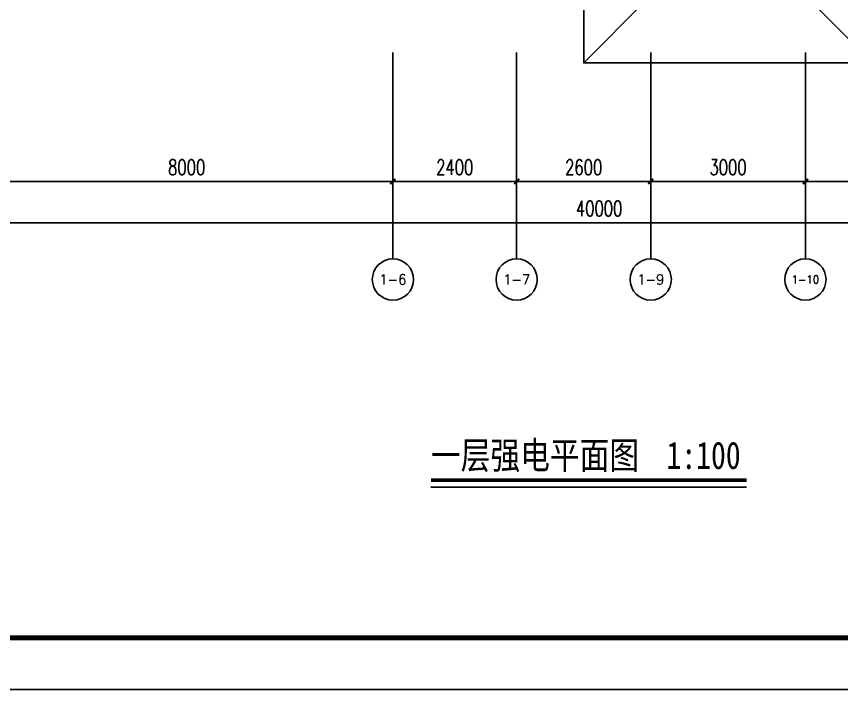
# Model space of a CAD drawing. Extents: x -6243262 to 3079315, y -2914302 to 172723.
# Drawn here: x -5831181 to -5815181, y -692286 to -679239 of the extents above; entities that cross this region are included whole.
import ezdxf
from ezdxf.enums import TextEntityAlignment as Align

# ---------------------------------------------------------------- set-up
doc = ezdxf.new("R2010")
doc.units = 0
doc.header["$LTSCALE"] = 1000
for name, color, linetype in [('A-ANNO-IDEN', 3, 'Continuous'), ('AXIS', 3, 'Continuous'), ('AXIS_TEXT', 7, 'Continuous'), ('PUB_TITLE', 4, 'Continuous')]:
    doc.layers.add(name, color=color, linetype=linetype)
doc.styles.add('-宋体', font='', dxfattribs={"width": 0.8})
doc.styles.add('_TCH_AXIS', font='COMPLEX', dxfattribs={"bigfont": 'GBCBIG'})
doc.styles.add('_TCH_DIM_T3', font='SIMPLEX', dxfattribs={"width": 0.705882, "bigfont": 'GBCBIG'})
doc.styles.add('COMPLEX', font='COMPLEX')
doc.styles.get('-宋体').set_extended_font_data('SimSun')
doc.dimstyles.new('_TCH_ARCH&&100', dxfattribs={"dimtxt": 297.5, "dimasz": 100, "dimexe": 250, "dimexo": 300, "dimgap": 126.25, "dimtad": 1, "dimdec": 0, "dimzin": 0, "dimdsep": 46, "dimtxsty": '_TCH_DIM_T3', "dimblk": 'ARCHTICK', "dimcen": 0.09, "dimclrt": 7, "dimazin": 2, "dimtfac": 1, "dimtdec": 0, "dimtix": 1, "dimtmove": 2, "dimatfit": 3, "dimfxl": 0, "dimtolj": 1, "dimtzin": 0, "dimarcsym": 0})

# ---------------------------------------------------------------- blocks, each defined once
blk = doc.blocks.new('_AXISO')
at = {"color": 0}
blk.add_circle((0, 0), 0.5, dxfattribs=at)
at = {"layer": 'AXIS_TEXT', "color": 0, "style": 'COMPLEX', "width": 1.041667}
blk.add_attdef('A', text='', height=0.56, dxfattribs=at).set_placement((-0.25, -0.28), (0.25, -0.28), align=Align.FIT)
blk = doc.blocks.new('_ArchTick')
at = {"color": 0, "linetype": 'ByBlock', "const_width": 0.4}
blk.add_lwpolyline([(-0.5, -0.5), (0.5, 0.5)], dxfattribs=at)
blk = doc.blocks.new('*D396')
at = {"layer": 'AXIS', "color": 0, "lineweight": -2, "transparency": 16777216}
for p, q in [((1295009, -1145913), (1295009, -1149163)), ((1335009, -1145913), (1335009, -1149163)), ((1295009, -1148913), (1335009, -1148913))]:
    blk.add_line(p, q, dxfattribs=at)
at = {"layer": 'Defpoints', "color": 0, "transparency": 16777216}
for p in [(1295009, -1145613), (1335009, -1145613), (1335009, -1148913)]:
    blk.add_point(p, dxfattribs=at)
at = {"layer": 'AXIS', "color": 0, "lineweight": -2, "transparency": 16777216, "xscale": 100, "yscale": 100, "zscale": 100, "rotation": 180}
blk.add_blockref('_ArchTick', (1295009, -1148913), dxfattribs=at)
at = {"layer": 'AXIS', "color": 0, "lineweight": -2, "transparency": 16777216, "xscale": 100, "yscale": 100, "zscale": 100}
blk.add_blockref('_ArchTick', (1335009, -1148913), dxfattribs=at)
at = {"layer": 'AXIS', "color": 7, "transparency": 16777216, "insert": (1315009, -1148638), "char_height": 297.5, "attachment_point": 5, "style": '_TCH_DIM_T3'}
blk.add_mtext('\\A1;40000', dxfattribs=at)
blk = doc.blocks.new('*D398')
at = {"layer": 'AXIS', "color": 0, "lineweight": -2, "transparency": 16777216}
for p, q in [((1319009, -1145913), (1319009, -1148363)), ((1327009, -1145913), (1327009, -1148363)), ((1319009, -1148113), (1327009, -1148113))]:
    blk.add_line(p, q, dxfattribs=at)
at = {"layer": 'Defpoints', "color": 0, "transparency": 16777216}
for p in [(1319009, -1145613), (1327009, -1145613), (1327009, -1148113)]:
    blk.add_point(p, dxfattribs=at)
at = {"layer": 'AXIS', "color": 0, "lineweight": -2, "transparency": 16777216, "xscale": 100, "yscale": 100, "zscale": 100, "rotation": 180}
blk.add_blockref('_ArchTick', (1319009, -1148113), dxfattribs=at)
at = {"layer": 'AXIS', "color": 0, "lineweight": -2, "transparency": 16777216, "xscale": 100, "yscale": 100, "zscale": 100}
blk.add_blockref('_ArchTick', (1327009, -1148113), dxfattribs=at)
at = {"layer": 'AXIS', "color": 7, "transparency": 16777216, "insert": (1323009, -1147838), "char_height": 297.5, "attachment_point": 5, "style": '_TCH_DIM_T3'}
blk.add_mtext('\\A1;8000', dxfattribs=at)
blk = doc.blocks.new('*D399')
at = {"layer": 'AXIS', "color": 0, "lineweight": -2, "transparency": 16777216}
for p, q in [((1316009, -1145913), (1316009, -1148363)), ((1319009, -1145913), (1319009, -1148363)), ((1316009, -1148113), (1319009, -1148113))]:
    blk.add_line(p, q, dxfattribs=at)
at = {"layer": 'Defpoints', "color": 0, "transparency": 16777216}
for p in [(1316009, -1145613), (1319009, -1145613), (1319009, -1148113)]:
    blk.add_point(p, dxfattribs=at)
at = {"layer": 'AXIS', "color": 0, "lineweight": -2, "transparency": 16777216, "xscale": 100, "yscale": 100, "zscale": 100, "rotation": 180}
blk.add_blockref('_ArchTick', (1316009, -1148113), dxfattribs=at)
at = {"layer": 'AXIS', "color": 0, "lineweight": -2, "transparency": 16777216, "xscale": 100, "yscale": 100, "zscale": 100}
blk.add_blockref('_ArchTick', (1319009, -1148113), dxfattribs=at)
at = {"layer": 'AXIS', "color": 7, "transparency": 16777216, "insert": (1317509, -1147838), "char_height": 297.5, "attachment_point": 5, "style": '_TCH_DIM_T3'}
blk.add_mtext('\\A1;3000', dxfattribs=at)
blk = doc.blocks.new('*D400')
at = {"layer": 'AXIS', "color": 0, "lineweight": -2, "transparency": 16777216}
for p, q in [((1313409, -1145913), (1313409, -1148363)), ((1316009, -1145913), (1316009, -1148363)), ((1313409, -1148113), (1316009, -1148113))]:
    blk.add_line(p, q, dxfattribs=at)
at = {"layer": 'Defpoints', "color": 0, "transparency": 16777216}
for p in [(1313409, -1145613), (1316009, -1145613), (1316009, -1148113)]:
    blk.add_point(p, dxfattribs=at)
at = {"layer": 'AXIS', "color": 0, "lineweight": -2, "transparency": 16777216, "xscale": 100, "yscale": 100, "zscale": 100, "rotation": 180}
blk.add_blockref('_ArchTick', (1313409, -1148113), dxfattribs=at)
at = {"layer": 'AXIS', "color": 0, "lineweight": -2, "transparency": 16777216, "xscale": 100, "yscale": 100, "zscale": 100}
blk.add_blockref('_ArchTick', (1316009, -1148113), dxfattribs=at)
at = {"layer": 'AXIS', "color": 7, "transparency": 16777216, "insert": (1314709, -1147838), "char_height": 297.5, "attachment_point": 5, "style": '_TCH_DIM_T3'}
blk.add_mtext('\\A1;2600', dxfattribs=at)
blk = doc.blocks.new('*D401')
at = {"layer": 'AXIS', "color": 0, "lineweight": -2, "transparency": 16777216}
for p, q in [((1311009, -1145913), (1311009, -1148363)), ((1313409, -1145913), (1313409, -1148363)), ((1311009, -1148113), (1313409, -1148113))]:
    blk.add_line(p, q, dxfattribs=at)
at = {"layer": 'Defpoints', "color": 0, "transparency": 16777216}
for p in [(1311009, -1145613), (1313409, -1145613), (1313409, -1148113)]:
    blk.add_point(p, dxfattribs=at)
at = {"layer": 'AXIS', "color": 0, "lineweight": -2, "transparency": 16777216, "xscale": 100, "yscale": 100, "zscale": 100, "rotation": 180}
blk.add_blockref('_ArchTick', (1311009, -1148113), dxfattribs=at)
at = {"layer": 'AXIS', "color": 0, "lineweight": -2, "transparency": 16777216, "xscale": 100, "yscale": 100, "zscale": 100}
blk.add_blockref('_ArchTick', (1313409, -1148113), dxfattribs=at)
at = {"layer": 'AXIS', "color": 7, "transparency": 16777216, "insert": (1312209, -1147838), "char_height": 297.5, "attachment_point": 5, "style": '_TCH_DIM_T3'}
blk.add_mtext('\\A1;2400', dxfattribs=at)
blk = doc.blocks.new('*D402')
at = {"layer": 'AXIS', "color": 0, "lineweight": -2, "transparency": 16777216}
for p, q in [((1303009, -1145913), (1303009, -1148363)), ((1311009, -1145913), (1311009, -1148363)), ((1303009, -1148113), (1311009, -1148113))]:
    blk.add_line(p, q, dxfattribs=at)
at = {"layer": 'Defpoints', "color": 0, "transparency": 16777216}
for p in [(1303009, -1145613), (1311009, -1145613), (1311009, -1148113)]:
    blk.add_point(p, dxfattribs=at)
at = {"layer": 'AXIS', "color": 0, "lineweight": -2, "transparency": 16777216, "xscale": 100, "yscale": 100, "zscale": 100, "rotation": 180}
blk.add_blockref('_ArchTick', (1303009, -1148113), dxfattribs=at)
at = {"layer": 'AXIS', "color": 0, "lineweight": -2, "transparency": 16777216, "xscale": 100, "yscale": 100, "zscale": 100}
blk.add_blockref('_ArchTick', (1311009, -1148113), dxfattribs=at)
at = {"layer": 'AXIS', "color": 7, "transparency": 16777216, "insert": (1307009, -1147838), "char_height": 297.5, "attachment_point": 5, "style": '_TCH_DIM_T3'}
blk.add_mtext('\\A1;8000', dxfattribs=at)
blk = doc.blocks.new('45645')
at = {"color": 8}
for points in [[(1319258.9, -1127713.4), (1336308.9, -1127713.4), (1336308.9, -1144313.4), (1320308.9, -1144313.4), (1320308.9, -1145813.4), (1314708.9, -1145813.4), (1314708.9, -1144313.4), (1299308.9, -1144313.4), (1299308.9, -1145813.4), (1293708.9, -1145813.4), (1293708.9, -1127713.4), (1310758.9, -1127713.4)], [(1315908.9, -1144613.4), (1314708.9, -1145813.4)], [(1319108.9, -1144613.4), (1320308.9, -1145813.4)]]:
    blk.add_lwpolyline(points, dxfattribs=at)
at = {"layer": 'AXIS', "color": 8}
for p, q in [((1311008.9, -1145613.4), (1311008.9, -1149613.4)), ((1313408.9, -1145613.4), (1313408.9, -1149613.4)), ((1316008.9, -1145613.4), (1316008.9, -1149613.4)), ((1319008.9, -1145613.4), (1319008.9, -1149613.4))]:
    blk.add_line(p, q, dxfattribs=at)
ref = blk.add_blockref('_AXISO', (1311008.9, -1150013.4), dxfattribs=dict(at, xscale=800, yscale=800, zscale=800))
ref.add_attrib('A', '1-6', dxfattribs={"layer": 'AXIS_TEXT', "height": 199.75, "style": '_TCH_AXIS'}).set_placement((1310747.4, -1150113.3), (1311270.5, -1150113.3), align=Align.FIT)
ref = blk.add_blockref('_AXISO', (1313408.9, -1150013.4), dxfattribs=dict(at, xscale=800, yscale=800, zscale=800))
ref.add_attrib('A', '1-7', dxfattribs={"layer": 'AXIS_TEXT', "height": 199.75, "style": '_TCH_AXIS'}).set_placement((1313147.4, -1150113.3), (1313670.5, -1150113.3), align=Align.FIT)
ref = blk.add_blockref('_AXISO', (1316008.9, -1150013.4), dxfattribs=dict(at, xscale=800, yscale=800, zscale=800))
ref.add_attrib('A', '1-9', dxfattribs={"layer": 'AXIS_TEXT', "height": 199.75, "style": '_TCH_AXIS'}).set_placement((1315747.4, -1150113.3), (1316270.5, -1150113.3), align=Align.FIT)
ref = blk.add_blockref('_AXISO', (1319008.9, -1150013.4), dxfattribs=dict(at, xscale=800, yscale=800, zscale=800))
ref.add_attrib('A', '1-10', dxfattribs={"layer": 'AXIS_TEXT', "height": 160.91, "style": '_TCH_AXIS'}).set_placement((1318740.8, -1150093.8), (1319277.1, -1150093.8), align=Align.FIT)
for p1, p2, distance, picture, middle in [((1295008.9, -1145613.4), (1335008.9, -1145613.4), -3300, '*D396', (1315008.9, -1148638.4)), ((1303008.9, -1145613.4), (1311008.9, -1145613.4), -2500, '*D402', (1307008.9, -1147838.4)), ((1311008.9, -1145613.4), (1313408.9, -1145613.4), -2500, '*D401', (1312208.9, -1147838.4)), ((1313408.9, -1145613.4), (1316008.9, -1145613.4), -2500, '*D400', (1314708.9, -1147838.4)), ((1316008.9, -1145613.4), (1319008.9, -1145613.4), -2500, '*D399', (1317508.9, -1147838.4)), ((1319008.9, -1145613.4), (1327008.9, -1145613.4), -2500, '*D398', (1323008.9, -1147838.4))]:
    dim = blk.add_aligned_dim(p1=p1, p2=p2, distance=distance, dimstyle='_TCH_ARCH&&100', dxfattribs=at)
    dim.commit()
    dim.dimension.update_dxf_attribs({"geometry": picture, "text_midpoint": middle})

msp = doc.modelspace()

# ---------------------------------------------------------------- linework, layer by layer
at = {"layer": 'A-ANNO-IDEN', "const_width": 70}
msp.add_lwpolyline([(-5823144.4, -688226.9), (-5817022.2, -688226.9)], dxfattribs=at)
at = {"layer": 'A-ANNO-IDEN'}
msp.add_lwpolyline([(-5823144.4, -688366.9), (-5817022.2, -688366.9)], dxfattribs=at)
at = {"layer": 'PUB_TITLE'}
msp.add_lwpolyline([(-5847413.8, -692286.4), (-5788013.8, -692286.4), (-5788013.8, -650286.4), (-5847413.8, -650286.4)], close=True, dxfattribs=at)
at = {"layer": 'PUB_TITLE', "const_width": 100}
msp.add_lwpolyline([(-5845913.8, -691286.4), (-5789013.8, -691286.4), (-5789013.8, -651286.4), (-5845913.8, -651286.4)], close=True, dxfattribs=at)

# ---------------------------------------------------------------- block references
at = {"color": 8}
msp.add_blockref('45645', (-7134890.2, 465675.9), dxfattribs=at)

# ---------------------------------------------------------------- texts
at = {"layer": 'A-ANNO-IDEN', "color": 7, "style": '-宋体', "width": 0.8}
for s, p in [('一层强电平面图', (-5823144.4, -688010.1)), ('1:100', (-5818575.2, -688010.1))]:
    msp.add_text(s, height=528.69, dxfattribs=at).set_placement(p)

doc.saveas('drawing.dxf')
